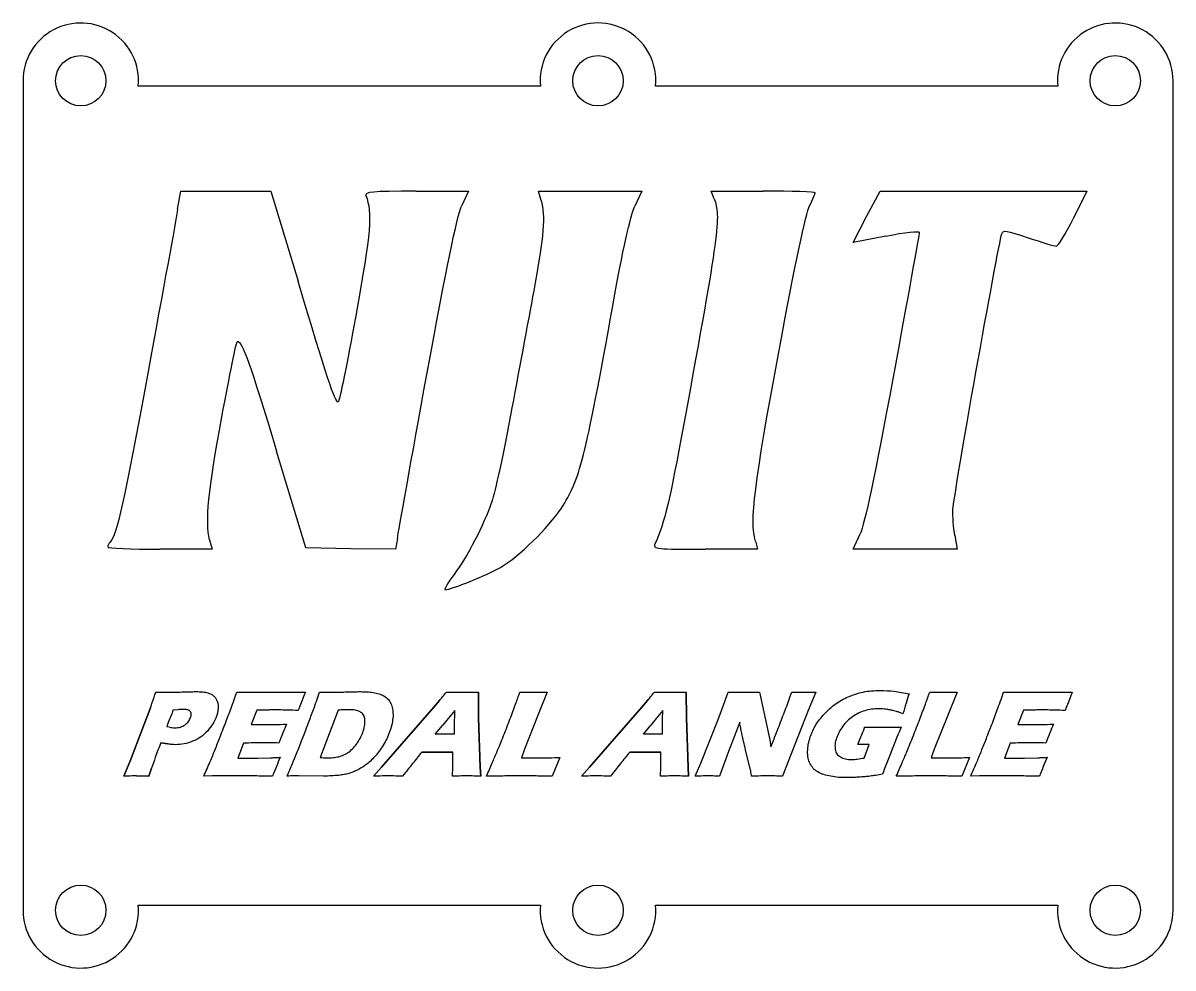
# Model space of a CAD drawing. Header units: millimetres. Extents: x 5 to 293, y 5 to 302.
# Drawn here: x 6 to 115.5, y 95.3 to 185.3 of the extents above; entities that cross this region are included whole.
import ezdxf

# ---------------------------------------------------------------- set-up
doc = ezdxf.new("R2010")
doc.units = ezdxf.units.MM
doc.layers.get('0').update_dxf_attribs({"linetype": 'CONTINUOUS'})

msp = doc.modelspace()

# ---------------------------------------------------------------- linework, layer by layer
for p, q in [((20.68, 167.61), (20.98, 169.32)), ((20.98, 169.32), (29.56, 169.32)), ((29.56, 169.32), (32.15, 160.74)), ((43.39, 169.32), (48.37, 169.32)), ((48.37, 169.32), (47.71, 167.89)), ((55.3, 168.44), (55.03, 169.32)), ((55.03, 169.32), (64.87, 169.32)), ((64.87, 169.32), (64.21, 167.89)), ((71.77, 168.6), (71.5, 169.32)), ((71.5, 169.32), (76.45, 169.32)), ((86.29, 166.9), (87.58, 169.32)), ((87.58, 169.32), (107.24, 169.32)), ((107.24, 169.32), (105.95, 166.7)), ((85, 164.45), (86.29, 166.9)), ((88.13, 165.05), (85, 164.45)), ((32.89, 135.36), (30.11, 144.57)), ((23.73, 136.13), (23.98, 135.22)), ((41.61, 136.24), (41.44, 135.22)), ((75.7, 135.99), (75.9, 135.22)), ((85, 135.22), (85.66, 136.68)), ((94.68, 136.54), (94.9, 135.22)), ((23.98, 135.22), (19, 135.22)), ((37.18, 135.27), (32.89, 135.36)), ((41.44, 135.22), (37.18, 135.27)), ((75.9, 135.22), (70.92, 135.22)), ((94.9, 135.22), (85, 135.22)), ((26.14, 121.11), (26.31, 121.62)), ((32.85, 121.62), (32.77, 121.43)), ((33.97, 120.94), (34.2, 121.62)), ((55.88, 121.62), (55.01, 119.5)), ((72.78, 120.71), (73.09, 121.62)), ((76.1, 121.62), (77.06, 117.07)), ((81.45, 121.62), (80.72, 119.87)), ((94.9, 121.62), (94.04, 119.5)), ((99.16, 121.11), (99.33, 121.62)), ((105.87, 121.62), (105.79, 121.43)), ((32.57, 120.92), (32.32, 120.28)), ((72.14, 119.02), (72.78, 120.71)), ((105.59, 120.92), (105.34, 120.28)), ((20.27, 119.92), (20.77, 119.96)), ((28.21, 119.89), (27.68, 118.54)), ((35.98, 119.9), (34.24, 115.39)), ((55.01, 119.5), (53.71, 116.18)), ((80.72, 119.87), (78.81, 115.02)), ((94.04, 119.5), (92.73, 116.18)), ((101.23, 119.89), (100.7, 118.54)), ((19.9, 118.27), (19.64, 118.32)), ((45.22, 117.6), (45.94, 118.47)), ((65.03, 117.6), (65.74, 118.47)), ((70.5, 114.85), (72.14, 119.02)), ((74.2, 118.74), (73.13, 115.96)), ((47.04, 117.6), (45.22, 117.6)), ((66.85, 117.6), (65.03, 117.6)), ((85.46, 116.63), (85.75, 117.35)), ((19.74, 116.68), (19.76, 116.68)), ((26.95, 116.75), (26.4, 115.32)), ((53.71, 116.18), (53.41, 115.37)), ((75.18, 114.45), (74.76, 116.12)), ((77.06, 117.07), (77.17, 116.4)), ((86.09, 116.63), (85.46, 116.63)), ((86.04, 115.34), (86.54, 116.62)), ((92.73, 116.18), (92.43, 115.37)), ((99.97, 116.75), (99.42, 115.32)), ((26.4, 115.32), (27.07, 115.32)), ((28.31, 115.34), (29.54, 115.37)), ((57.06, 115.39), (56.33, 113.62)), ((73.13, 115.96), (72.27, 113.62)), ((78.81, 115.02), (78.29, 113.62)), ((96.09, 115.39), (95.36, 113.62)), ((99.42, 115.32), (100.09, 115.32)), ((101.33, 115.34), (102.56, 115.37)), ((69.96, 113.62), (70.5, 114.85)), ((24.01, 113.63), (23.18, 113.62)), ((26.59, 113.63), (24.01, 113.63)), ((34.56, 113.62), (32.2, 113.64)), ((97.03, 113.63), (96.2, 113.62)), ((99.61, 113.63), (97.03, 113.63))]:
    msp.add_line(p, q)
msp.add_lwpolyline([(66.19, 101.34), (104.48, 101.34, 1.046586), (115.46, 100.84), (115.46, 179.84, 1.046586), (104.48, 179.34), (66.19, 179.34, 1.095445), (55.23, 179.34), (16.94, 179.34, 1.046586), (5.96, 179.84), (5.96, 100.84, 1.046586), (16.94, 101.34), (55.23, 101.34, 1.095445)], format="xyb", close=True)
for points in [[(49.32, 121.62), (49.34, 119.18), (49.49, 114.48), (49.54, 113.62), (49.49, 114.48), (49.34, 119.18)], [(69.12, 121.62), (69.15, 119.18), (69.29, 114.48), (69.34, 113.62), (69.29, 114.48), (69.15, 119.18)], [(39.33, 113.62), (40.11, 114.47), (45.08, 120.17), (45.62, 120.81), (45.08, 120.17), (40.11, 114.47)], [(59.14, 113.62), (59.91, 114.47), (64.88, 120.17), (65.42, 120.81), (64.88, 120.17), (59.91, 114.47)], [(15.55, 113.62), (16.18, 115.12), (17.32, 118.05), (18.09, 120.13), (17.32, 118.05), (16.18, 115.12)], [(19.74, 116.68), (19.07, 116.79)], [(46.88, 115.9), (43.93, 115.9)], [(66.69, 115.9), (63.74, 115.9)], [(18.2, 114.38), (17.94, 113.62), (16.77, 113.63), (17.94, 113.62)]]:
    msp.add_lwpolyline(points, close=True)
for centre in [(11.46, 179.84), (60.71, 179.84), (109.96, 179.84), (11.46, 100.84), (60.71, 100.84), (109.96, 100.84)]:
    msp.add_circle(centre, 2.4)
for points in [[(38.61, 168.9), (39.24, 167.23), (39.1, 165.55), (37.65, 157.46)], [(43.39, 169.32), (39.13, 169.32), (38.47, 169.26), (38.61, 168.9)], [(81.4, 169.18), (81.4, 169.26), (79.17, 169.32), (76.45, 169.32)], [(80.85, 167.94), (81.15, 168.55), (81.4, 169.1), (81.4, 169.18)], [(20.68, 167.61), (20.54, 166.65), (19.25, 159.69), (17.88, 152.16)], [(44.41, 151.85), (46.28, 162), (47.27, 166.87), (47.71, 167.89)], [(55.3, 168.44), (55.71, 166.92), (55.58, 165.22), (54.59, 159.83)], [(62.15, 158.59), (63.05, 163.65), (63.8, 166.95), (64.21, 167.89)], [(71.77, 168.6), (72.43, 166.9), (72.24, 165.47), (68.88, 147.18)], [(77.93, 154), (79.44, 162.25), (80.52, 167.28), (80.85, 167.94)], [(104.36, 164.09), (104.52, 164.09), (105.24, 165.27), (105.95, 166.7)], [(88.13, 165.05), (89.92, 165.41), (91.3, 165.55), (91.3, 165.41)], [(91.3, 165.41), (91.3, 165.25), (90.17, 159.06), (88.82, 151.61)], [(99.16, 165.25), (99.27, 165.66), (99.54, 165.6), (101.66, 164.89)], [(94.51, 139.07), (94.54, 140.14), (98.77, 164.01), (99.16, 165.25)], [(101.66, 164.89), (102.98, 164.45), (104.19, 164.09), (104.36, 164.09)], [(35.97, 149.24), (35.67, 149.24), (34.87, 151.63), (32.15, 160.74)], [(54.59, 159.83), (54.04, 156.94), (53.07, 151.63), (52.39, 148)], [(57.23, 139.15), (58.99, 141.84), (59.43, 143.55), (62.15, 158.59)], [(37.65, 157.46), (36.82, 152.95), (36.08, 149.24), (35.97, 149.24)], [(24.89, 147.84), (25.63, 151.8), (26.29, 155.02), (26.37, 155.02)], [(26.37, 155.02), (26.84, 155.02), (27.56, 153.01), (30.11, 144.57)], [(75.7, 135.99), (75.15, 137.91), (75.57, 141.32), (77.93, 154)], [(17.88, 152.16), (15.57, 139.56), (14.91, 136.65), (14.25, 135.91)], [(41.61, 136.24), (41.69, 136.81), (42.95, 143.85), (44.41, 151.85)], [(88.82, 151.61), (87.03, 142.04), (86.13, 137.69), (85.66, 136.68)], [(23.73, 136.13), (23.29, 137.86), (23.6, 140.74), (24.89, 147.84)], [(52.39, 148), (51.73, 144.37), (50.9, 140.66), (50.6, 139.76)], [(68.88, 147.18), (67.51, 139.73), (67.1, 137.94), (66.13, 135.71)], [(50.6, 139.76), (49.8, 137.47), (48.29, 134.53), (47, 132.83)], [(51.42, 133.49), (53.16, 134.5), (55.99, 137.25), (57.23, 139.15)], [(94.68, 136.54), (94.57, 137.25), (94.48, 138.38), (94.51, 139.07)], [(14.25, 135.91), (14.14, 135.77), (14.03, 135.55), (14.03, 135.44)], [(14.03, 135.44), (14.03, 135.33), (16.25, 135.22), (19, 135.22)], [(66.13, 135.71), (65.94, 135.25), (66.27, 135.22), (70.92, 135.22)], [(47, 132.83), (46.39, 132.03), (46.03, 131.37), (46.17, 131.37)], [(46.17, 131.37), (46.72, 131.37), (50.19, 132.77), (51.42, 133.49)]]:
    msp.add_open_spline(points, degree=3)
for points, knots in [([(18.32, 120.79), (18.36, 120.91), (18.45, 121.18), (18.55, 121.46), (18.6, 121.62)], [0, 0, 0, 0, 0.03508123, 0.08709311, 0.08709311, 0.08709311, 0.08709311]), ([(18.32, 120.79), (18.36, 120.91), (18.45, 121.18), (18.55, 121.46), (18.6, 121.62)], [0, 0, 0, 0, 0.03508123, 0.08709311, 0.08709311, 0.08709311, 0.08709311]), ([(18.6, 121.62), (18.83, 121.62), (19.24, 121.61), (19.66, 121.6), (19.84, 121.6)], [0, 0, 0, 0, 0.0693349, 0.123714, 0.123714, 0.123714, 0.123714]), ([(18.6, 121.62), (18.83, 121.62), (19.24, 121.61), (19.66, 121.6), (19.84, 121.6)], [0, 0, 0, 0, 0.0693349, 0.123714, 0.123714, 0.123714, 0.123714]), ([(19.84, 121.6), (20.02, 121.61), (20.43, 121.61), (20.85, 121.62), (21.08, 121.63)], [0, 0, 0, 0, 0.0537208, 0.1246241, 0.1246241, 0.1246241, 0.1246241]), ([(19.84, 121.6), (20.02, 121.61), (20.43, 121.61), (20.85, 121.62), (21.08, 121.63)], [0, 0, 0, 0, 0.0537208, 0.1246241, 0.1246241, 0.1246241, 0.1246241]), ([(21.08, 121.63), (21.33, 121.64), (21.77, 121.65), (22.22, 121.66), (22.42, 121.66)], [0, 0, 0, 0, 0.0732514, 0.1340184, 0.1340184, 0.1340184, 0.1340184]), ([(21.08, 121.63), (21.33, 121.64), (21.77, 121.65), (22.22, 121.66), (22.42, 121.66)], [0, 0, 0, 0, 0.0732514, 0.1340184, 0.1340184, 0.1340184, 0.1340184]), ([(22.42, 121.66), (22.65, 121.66), (23.03, 121.66), (23.4, 121.59), (23.55, 121.56)], [0, 0, 0, 0, 0.0675745, 0.1136459, 0.1136459, 0.1136459, 0.1136459]), ([(22.42, 121.66), (22.65, 121.66), (23.03, 121.66), (23.4, 121.59), (23.55, 121.56)], [0, 0, 0, 0, 0.0675745, 0.1136459, 0.1136459, 0.1136459, 0.1136459]), ([(23.55, 121.56), (23.66, 121.52), (23.87, 121.45), (24.04, 121.31), (24.13, 121.24)], [0, 0, 0, 0, 0.03412521, 0.06607269, 0.06607269, 0.06607269, 0.06607269]), ([(23.55, 121.56), (23.66, 121.52), (23.87, 121.45), (24.04, 121.31), (24.13, 121.24)], [0, 0, 0, 0, 0.03412521, 0.06607269, 0.06607269, 0.06607269, 0.06607269]), ([(26.31, 121.62), (26.82, 121.62), (27.93, 121.61), (29.05, 121.61), (29.65, 121.61)], [0, 0, 0, 0, 0.1524934, 0.334197, 0.334197, 0.334197, 0.334197]), ([(29.65, 121.61), (30.22, 121.61), (31.29, 121.61), (32.35, 121.62), (32.85, 121.62)], [0, 0, 0, 0, 0.1704765, 0.3197648, 0.3197648, 0.3197648, 0.3197648]), ([(34.2, 121.62), (34.41, 121.62), (34.8, 121.61), (35.2, 121.6), (35.38, 121.6)], [0, 0, 0, 0, 0.0634319, 0.1177719, 0.1177719, 0.1177719, 0.1177719]), ([(35.38, 121.6), (35.56, 121.61), (35.99, 121.61), (36.41, 121.62), (36.65, 121.63)], [0, 0, 0, 0, 0.0557457, 0.1268994, 0.1268994, 0.1268994, 0.1268994]), ([(36.65, 121.63), (36.9, 121.64), (37.39, 121.65), (37.88, 121.66), (38.12, 121.66)], [0, 0, 0, 0, 0.0762779, 0.1474005, 0.1474005, 0.1474005, 0.1474005]), ([(38.12, 121.66), (38.36, 121.65), (38.81, 121.65), (39.26, 121.59), (39.46, 121.56)], [0, 0, 0, 0, 0.0729168, 0.1349387, 0.1349387, 0.1349387, 0.1349387]), ([(39.46, 121.56), (39.64, 121.52), (39.99, 121.45), (40.29, 121.27), (40.44, 121.18)], [0, 0, 0, 0, 0.0542558, 0.1053882, 0.1053882, 0.1053882, 0.1053882]), ([(45.62, 120.81), (45.71, 120.93), (45.94, 121.2), (46.16, 121.47), (46.28, 121.62)], [0, 0, 0, 0, 0.0445916, 0.104884, 0.104884, 0.104884, 0.104884]), ([(45.62, 120.81), (45.71, 120.93), (45.94, 121.2), (46.16, 121.47), (46.28, 121.62)], [0, 0, 0, 0, 0.0445916, 0.104884, 0.104884, 0.104884, 0.104884]), ([(46.28, 121.62), (46.58, 121.62), (47.08, 121.61), (47.58, 121.61), (47.79, 121.61)], [0, 0, 0, 0, 0.0889235, 0.1502064, 0.1502064, 0.1502064, 0.1502064]), ([(46.28, 121.62), (46.58, 121.62), (47.08, 121.61), (47.58, 121.61), (47.79, 121.61)], [0, 0, 0, 0, 0.0889235, 0.1502064, 0.1502064, 0.1502064, 0.1502064]), ([(47.79, 121.61), (48.05, 121.61), (48.56, 121.61), (49.07, 121.62), (49.32, 121.62)], [0, 0, 0, 0, 0.0796528, 0.1533576, 0.1533576, 0.1533576, 0.1533576]), ([(47.79, 121.61), (48.05, 121.61), (48.56, 121.61), (49.07, 121.62), (49.32, 121.62)], [0, 0, 0, 0, 0.0796528, 0.1533576, 0.1533576, 0.1533576, 0.1533576]), ([(52.33, 119.05), (52.51, 119.52), (52.84, 120.38), (53.14, 121.24), (53.27, 121.62)], [0, 0, 0, 0, 0.1526684, 0.2741113, 0.2741113, 0.2741113, 0.2741113]), ([(53.27, 121.62), (53.52, 121.62), (53.99, 121.61), (54.46, 121.61), (54.68, 121.61)], [0, 0, 0, 0, 0.074808, 0.1407381, 0.1407381, 0.1407381, 0.1407381]), ([(54.68, 121.61), (54.85, 121.61), (55.25, 121.61), (55.65, 121.62), (55.88, 121.62)], [0, 0, 0, 0, 0.0507611, 0.1198785, 0.1198785, 0.1198785, 0.1198785]), ([(65.42, 120.81), (65.52, 120.93), (65.74, 121.2), (65.96, 121.47), (66.09, 121.62)], [0, 0, 0, 0, 0.0445919, 0.1048837, 0.1048837, 0.1048837, 0.1048837]), ([(65.42, 120.81), (65.52, 120.93), (65.74, 121.2), (65.96, 121.47), (66.09, 121.62)], [0, 0, 0, 0, 0.0445919, 0.1048837, 0.1048837, 0.1048837, 0.1048837]), ([(66.09, 121.62), (66.38, 121.62), (66.89, 121.61), (67.39, 121.61), (67.59, 121.61)], [0, 0, 0, 0, 0.0889235, 0.1502064, 0.1502064, 0.1502064, 0.1502064]), ([(66.09, 121.62), (66.38, 121.62), (66.89, 121.61), (67.39, 121.61), (67.59, 121.61)], [0, 0, 0, 0, 0.0889235, 0.1502064, 0.1502064, 0.1502064, 0.1502064]), ([(67.59, 121.61), (67.86, 121.61), (68.37, 121.61), (68.88, 121.62), (69.12, 121.62)], [0, 0, 0, 0, 0.0796528, 0.1533576, 0.1533576, 0.1533576, 0.1533576]), ([(67.59, 121.61), (67.86, 121.61), (68.37, 121.61), (68.88, 121.62), (69.12, 121.62)], [0, 0, 0, 0, 0.0796528, 0.1533576, 0.1533576, 0.1533576, 0.1533576]), ([(73.09, 121.62), (73.37, 121.62), (73.91, 121.61), (74.44, 121.61), (74.69, 121.61)], [0, 0, 0, 0, 0.0854075, 0.1604446, 0.1604446, 0.1604446, 0.1604446]), ([(74.69, 121.61), (74.89, 121.61), (75.36, 121.61), (75.83, 121.62), (76.1, 121.62)], [0, 0, 0, 0, 0.0601199, 0.1407016, 0.1407016, 0.1407016, 0.1407016]), ([(78.25, 119.16), (78.44, 119.66), (78.75, 120.48), (79.04, 121.3), (79.15, 121.62)], [0, 0, 0, 0, 0.1604247, 0.2617764, 0.2617764, 0.2617764, 0.2617764]), ([(79.15, 121.62), (79.37, 121.62), (79.75, 121.61), (80.13, 121.61), (80.3, 121.61)], [0, 0, 0, 0, 0.0645454, 0.1149427, 0.1149427, 0.1149427, 0.1149427]), ([(80.3, 121.61), (80.43, 121.61), (80.81, 121.61), (81.2, 121.62), (81.45, 121.62)], [0, 0, 0, 0, 0.0387441, 0.1151619, 0.1151619, 0.1151619, 0.1151619]), ([(84.52, 121.18), (84.99, 121.35), (85.98, 121.72), (87.03, 121.75), (87.59, 121.77)], [0, 0, 0, 0, 0.1492386, 0.3145969, 0.3145969, 0.3145969, 0.3145969]), ([(87.59, 121.77), (88.03, 121.76), (88.95, 121.73), (89.86, 121.55), (90.33, 121.46)], [0, 0, 0, 0, 0.132828, 0.2758363, 0.2758363, 0.2758363, 0.2758363]), ([(91.35, 119.05), (91.53, 119.52), (91.86, 120.38), (92.16, 121.24), (92.29, 121.62)], [0, 0, 0, 0, 0.1526681, 0.2741111, 0.2741111, 0.2741111, 0.2741111]), ([(92.29, 121.62), (92.54, 121.62), (93.01, 121.61), (93.48, 121.61), (93.7, 121.61)], [0, 0, 0, 0, 0.0748076, 0.1407376, 0.1407376, 0.1407376, 0.1407376]), ([(93.7, 121.61), (93.87, 121.61), (94.27, 121.61), (94.67, 121.62), (94.9, 121.62)], [0, 0, 0, 0, 0.0507611, 0.1198785, 0.1198785, 0.1198785, 0.1198785]), ([(99.33, 121.62), (99.84, 121.62), (100.95, 121.61), (102.07, 121.61), (102.67, 121.61)], [0, 0, 0, 0, 0.1524931, 0.334197, 0.334197, 0.334197, 0.334197]), ([(102.67, 121.61), (103.24, 121.61), (104.31, 121.61), (105.37, 121.62), (105.87, 121.62)], [0, 0, 0, 0, 0.1704762, 0.3197641, 0.3197641, 0.3197641, 0.3197641]), ([(18.09, 120.13), (18.13, 120.24), (18.21, 120.46), (18.29, 120.68), (18.32, 120.79)], [0, 0, 0, 0, 0.03542551, 0.0707559, 0.0707559, 0.0707559, 0.0707559]), ([(18.09, 120.13), (18.13, 120.24), (18.21, 120.46), (18.29, 120.68), (18.32, 120.79)], [0, 0, 0, 0, 0.03542551, 0.0707559, 0.0707559, 0.0707559, 0.0707559]), ([(24.13, 121.24), (24.2, 121.17), (24.34, 121.02), (24.42, 120.84), (24.46, 120.74)], [0, 0, 0, 0, 0.03062082, 0.06067723, 0.06067723, 0.06067723, 0.06067723]), ([(24.13, 121.24), (24.2, 121.17), (24.34, 121.02), (24.42, 120.84), (24.46, 120.74)], [0, 0, 0, 0, 0.03062082, 0.06067723, 0.06067723, 0.06067723, 0.06067723]), ([(24.46, 120.74), (24.49, 120.64), (24.55, 120.43), (24.54, 120.2), (24.54, 120.09)], [0, 0, 0, 0, 0.03148617, 0.06614488, 0.06614488, 0.06614488, 0.06614488]), ([(24.46, 120.74), (24.49, 120.64), (24.55, 120.43), (24.54, 120.2), (24.54, 120.09)], [0, 0, 0, 0, 0.03148617, 0.06614488, 0.06614488, 0.06614488, 0.06614488]), ([(25.31, 118.86), (25.49, 119.33), (25.77, 120.08), (26.04, 120.83), (26.14, 121.11)], [0, 0, 0, 0, 0.1501899, 0.2390338, 0.2390338, 0.2390338, 0.2390338]), ([(32.77, 121.43), (32.75, 121.37), (32.68, 121.21), (32.62, 121.04), (32.57, 120.92)], [0, 0, 0, 0, 0.01747324, 0.05468024, 0.05468024, 0.05468024, 0.05468024]), ([(33.21, 118.86), (33.36, 119.27), (33.62, 119.96), (33.87, 120.66), (33.97, 120.94)], [0, 0, 0, 0, 0.1330275, 0.2215159, 0.2215159, 0.2215159, 0.2215159]), ([(40.44, 121.18), (40.57, 121.07), (40.82, 120.86), (40.96, 120.56), (41.04, 120.41)], [0, 0, 0, 0, 0.04911316, 0.09837255, 0.09837255, 0.09837255, 0.09837255]), ([(82.27, 119.56), (82.6, 119.89), (83.26, 120.54), (84.1, 120.96), (84.52, 121.18)], [0, 0, 0, 0, 0.1378314, 0.2784733, 0.2784733, 0.2784733, 0.2784733]), ([(90.33, 121.46), (90.23, 121.16), (90.02, 120.53), (89.85, 119.89), (89.75, 119.56)], [0, 0, 0, 0, 0.0948857, 0.198882, 0.198882, 0.198882, 0.198882]), ([(98.33, 118.86), (98.51, 119.33), (98.79, 120.08), (99.06, 120.83), (99.16, 121.11)], [0, 0, 0, 0, 0.1501901, 0.2390337, 0.2390337, 0.2390337, 0.2390337]), ([(105.79, 121.43), (105.77, 121.37), (105.7, 121.21), (105.64, 121.04), (105.59, 120.92)], [0, 0, 0, 0, 0.01747324, 0.05468015, 0.05468015, 0.05468015, 0.05468015]), ([(20.27, 119.92), (20.11, 119.52), (19.9, 118.99), (19.69, 118.46), (19.64, 118.32)], [0, 0, 0, 0, 0.1284206, 0.171841, 0.171841, 0.171841, 0.171841]), ([(21.22, 119.97), (21.14, 119.97), (21, 119.97), (20.85, 119.96), (20.77, 119.96)], [0, 0, 0, 0, 0.02163883, 0.04436878, 0.04436878, 0.04436878, 0.04436878]), ([(21.59, 119.94), (21.54, 119.95), (21.41, 119.97), (21.28, 119.97), (21.22, 119.97)], [0, 0, 0, 0, 0.01756122, 0.03783896, 0.03783896, 0.03783896, 0.03783896]), ([(21.86, 119.81), (21.82, 119.84), (21.74, 119.9), (21.64, 119.93), (21.59, 119.94)], [0, 0, 0, 0, 0.01454437, 0.0299469, 0.0299469, 0.0299469, 0.0299469]), ([(21.98, 119.56), (21.97, 119.6), (21.96, 119.7), (21.89, 119.77), (21.86, 119.81)], [0, 0, 0, 0, 0.01457769, 0.02864372, 0.02864372, 0.02864372, 0.02864372]), ([(21.92, 119.2), (21.94, 119.26), (21.98, 119.38), (21.98, 119.5), (21.98, 119.56)], [0, 0, 0, 0, 0.01942751, 0.03607753, 0.03607753, 0.03607753, 0.03607753]), ([(24.54, 120.09), (24.53, 119.96), (24.5, 119.71), (24.42, 119.47), (24.39, 119.34)], [0, 0, 0, 0, 0.03734602, 0.07646402, 0.07646402, 0.07646402, 0.07646402]), ([(24.54, 120.09), (24.53, 119.96), (24.5, 119.71), (24.42, 119.47), (24.39, 119.34)], [0, 0, 0, 0, 0.03734602, 0.07646402, 0.07646402, 0.07646402, 0.07646402]), ([(29.14, 119.91), (29.02, 119.91), (28.7, 119.9), (28.39, 119.89), (28.21, 119.89)], [0, 0, 0, 0, 0.03815882, 0.09324418, 0.09324418, 0.09324418, 0.09324418]), ([(30.28, 119.92), (30.05, 119.92), (29.67, 119.92), (29.29, 119.91), (29.14, 119.91)], [0, 0, 0, 0, 0.0707212, 0.1140939, 0.1140939, 0.1140939, 0.1140939]), ([(32.17, 119.87), (31.82, 119.88), (31.2, 119.91), (30.57, 119.91), (30.28, 119.92)], [0, 0, 0, 0, 0.1028943, 0.1883649, 0.1883649, 0.1883649, 0.1883649]), ([(32.32, 120.28), (32.29, 120.22), (32.24, 120.08), (32.19, 119.94), (32.17, 119.87)], [0, 0, 0, 0, 0.02204833, 0.04419806, 0.04419806, 0.04419806, 0.04419806]), ([(36.98, 119.94), (36.83, 119.94), (36.49, 119.93), (36.16, 119.91), (35.98, 119.9)], [0, 0, 0, 0, 0.0463154, 0.1009053, 0.1009053, 0.1009053, 0.1009053]), ([(38.06, 119.75), (37.91, 119.81), (37.57, 119.93), (37.2, 119.94), (36.98, 119.94)], [0, 0, 0, 0, 0.0468328, 0.1099559, 0.1099559, 0.1099559, 0.1099559]), ([(38.51, 119.09), (38.47, 119.23), (38.4, 119.51), (38.17, 119.67), (38.06, 119.75)], [0, 0, 0, 0, 0.04341491, 0.08228638, 0.08228638, 0.08228638, 0.08228638]), ([(41.04, 120.41), (41.09, 120.24), (41.2, 119.88), (41.19, 119.5), (41.19, 119.3)], [0, 0, 0, 0, 0.0531092, 0.112704, 0.112704, 0.112704, 0.112704]), ([(47.07, 119.88), (46.87, 119.62), (46.49, 119.14), (46.11, 118.68), (45.94, 118.47)], [0, 0, 0, 0, 0.1000277, 0.1810011, 0.1810011, 0.1810011, 0.1810011]), ([(47.04, 117.6), (47.05, 118.13), (47.06, 118.89), (47.07, 119.65), (47.07, 119.88)], [0, 0, 0, 0, 0.1601741, 0.2276123, 0.2276123, 0.2276123, 0.2276123]), ([(66.88, 119.88), (66.67, 119.62), (66.3, 119.14), (65.91, 118.68), (65.74, 118.47)], [0, 0, 0, 0, 0.1000277, 0.1810008, 0.1810008, 0.1810008, 0.1810008]), ([(66.85, 117.6), (66.85, 118.13), (66.86, 118.89), (66.87, 119.65), (66.88, 119.88)], [0, 0, 0, 0, 0.1601741, 0.2276123, 0.2276123, 0.2276123, 0.2276123]), ([(80.92, 117.35), (81.08, 117.75), (81.41, 118.56), (81.98, 119.22), (82.27, 119.56)], [0, 0, 0, 0, 0.1267073, 0.2599882, 0.2599882, 0.2599882, 0.2599882]), ([(86.12, 119.84), (85.91, 119.77), (85.49, 119.63), (85.12, 119.39), (84.94, 119.27)], [0, 0, 0, 0, 0.0656978, 0.1315108, 0.1315108, 0.1315108, 0.1315108]), ([(87.4, 120.03), (87.18, 120.02), (86.75, 120), (86.33, 119.9), (86.12, 119.84)], [0, 0, 0, 0, 0.0644441, 0.1298261, 0.1298261, 0.1298261, 0.1298261]), ([(87.95, 120), (87.85, 120.01), (87.67, 120.02), (87.49, 120.03), (87.4, 120.03)], [0, 0, 0, 0, 0.02900546, 0.05506633, 0.05506633, 0.05506633, 0.05506633]), ([(88.58, 119.91), (88.47, 119.93), (88.26, 119.96), (88.05, 119.99), (87.95, 120)], [0, 0, 0, 0, 0.03261837, 0.06380687, 0.06380687, 0.06380687, 0.06380687]), ([(89.14, 119.77), (89.06, 119.8), (88.87, 119.85), (88.68, 119.89), (88.58, 119.91)], [0, 0, 0, 0, 0.02682675, 0.05798614, 0.05798614, 0.05798614, 0.05798614]), ([(89.75, 119.56), (89.64, 119.6), (89.44, 119.68), (89.23, 119.74), (89.14, 119.77)], [0, 0, 0, 0, 0.03614768, 0.0646555, 0.0646555, 0.0646555, 0.0646555]), ([(102.16, 119.91), (102.03, 119.91), (101.72, 119.9), (101.41, 119.89), (101.23, 119.89)], [0, 0, 0, 0, 0.03815834, 0.09324442, 0.09324442, 0.09324442, 0.09324442]), ([(103.3, 119.92), (103.07, 119.92), (102.69, 119.92), (102.31, 119.91), (102.16, 119.91)], [0, 0, 0, 0, 0.0707217, 0.1140944, 0.1140944, 0.1140944, 0.1140944]), ([(105.19, 119.87), (104.84, 119.88), (104.22, 119.91), (103.59, 119.91), (103.3, 119.92)], [0, 0, 0, 0, 0.1028939, 0.1883645, 0.1883645, 0.1883645, 0.1883645]), ([(105.34, 120.28), (105.31, 120.22), (105.26, 120.08), (105.21, 119.94), (105.19, 119.87)], [0, 0, 0, 0, 0.02204816, 0.04419805, 0.04419805, 0.04419805, 0.04419805]), ([(19.9, 118.27), (19.98, 118.26), (20.15, 118.23), (20.33, 118.22), (20.42, 118.22)], [0, 0, 0, 0, 0.02533825, 0.05246743, 0.05246743, 0.05246743, 0.05246743]), ([(20.42, 118.22), (20.6, 118.23), (20.95, 118.25), (21.25, 118.42), (21.4, 118.51)], [0, 0, 0, 0, 0.0545286, 0.1032437, 0.1032437, 0.1032437, 0.1032437]), ([(21.4, 118.51), (21.51, 118.6), (21.74, 118.8), (21.86, 119.07), (21.92, 119.2)], [0, 0, 0, 0, 0.04530437, 0.08819278, 0.08819278, 0.08819278, 0.08819278]), ([(24.39, 119.34), (24.28, 119.08), (24.07, 118.56), (23.7, 118.13), (23.52, 117.91)], [0, 0, 0, 0, 0.0829418, 0.1687781, 0.1687781, 0.1687781, 0.1687781]), ([(24.39, 119.34), (24.28, 119.08), (24.07, 118.56), (23.7, 118.13), (23.52, 117.91)], [0, 0, 0, 0, 0.0829418, 0.1687781, 0.1687781, 0.1687781, 0.1687781]), ([(24.25, 116.15), (24.41, 116.55), (24.77, 117.45), (25.12, 118.36), (25.31, 118.86)], [0, 0, 0, 0, 0.1277596, 0.2909215, 0.2909215, 0.2909215, 0.2909215]), ([(27.68, 118.54), (27.93, 118.53), (28.46, 118.52), (29, 118.52), (29.29, 118.52)], [0, 0, 0, 0, 0.0744555, 0.1606263, 0.1606263, 0.1606263, 0.1606263]), ([(29.29, 118.52), (29.49, 118.52), (30.08, 118.53), (30.66, 118.55), (31.05, 118.56)], [0, 0, 0, 0, 0.0604459, 0.1761394, 0.1761394, 0.1761394, 0.1761394]), ([(31.05, 118.56), (30.93, 118.29), (30.69, 117.69), (30.46, 117.1), (30.33, 116.77)], [0, 0, 0, 0, 0.088817, 0.1926641, 0.1926641, 0.1926641, 0.1926641]), ([(32.01, 115.76), (32.19, 116.22), (32.6, 117.25), (32.99, 118.28), (33.21, 118.86)], [0, 0, 0, 0, 0.1472756, 0.3316588, 0.3316588, 0.3316588, 0.3316588]), ([(38.36, 117.91), (38.42, 118.12), (38.55, 118.51), (38.52, 118.91), (38.51, 119.09)], [0, 0, 0, 0, 0.0661002, 0.1193663, 0.1193663, 0.1193663, 0.1193663]), ([(41.19, 119.3), (41.16, 119.08), (41.12, 118.64), (40.99, 118.21), (40.92, 117.99)], [0, 0, 0, 0, 0.0650752, 0.1339272, 0.1339272, 0.1339272, 0.1339272]), ([(51.07, 115.88), (51.29, 116.41), (51.72, 117.46), (52.13, 118.52), (52.33, 119.05)], [0, 0, 0, 0, 0.1716132, 0.341001, 0.341001, 0.341001, 0.341001]), ([(74.4, 117.7), (74.36, 117.86), (74.29, 118.21), (74.23, 118.56), (74.2, 118.74)], [0, 0, 0, 0, 0.0509137, 0.106296, 0.106296, 0.106296, 0.106296]), ([(77.17, 116.4), (77.33, 116.8), (77.7, 117.71), (78.05, 118.64), (78.25, 119.16)], [0, 0, 0, 0, 0.1272392, 0.2962937, 0.2962937, 0.2962937, 0.2962937]), ([(84.01, 118.36), (83.89, 118.18), (83.65, 117.82), (83.49, 117.43), (83.42, 117.23)], [0, 0, 0, 0, 0.0644929, 0.1273029, 0.1273029, 0.1273029, 0.1273029]), ([(84.94, 119.27), (84.76, 119.14), (84.41, 118.87), (84.14, 118.53), (84.01, 118.36)], [0, 0, 0, 0, 0.0657132, 0.1310731, 0.1310731, 0.1310731, 0.1310731]), ([(85.88, 117.69), (85.92, 117.77), (85.99, 117.97), (86.06, 118.17), (86.1, 118.29)], [0, 0, 0, 0, 0.02776316, 0.06383834, 0.06383834, 0.06383834, 0.06383834]), ([(86.1, 118.29), (86.36, 118.28), (86.87, 118.28), (87.38, 118.28), (87.62, 118.27)], [0, 0, 0, 0, 0.0780985, 0.1525791, 0.1525791, 0.1525791, 0.1525791]), ([(87.62, 118.27), (87.99, 118.27), (88.64, 118.28), (89.29, 118.28), (89.57, 118.29)], [0, 0, 0, 0, 0.1108679, 0.194978, 0.194978, 0.194978, 0.194978]), ([(89.57, 118.29), (89.44, 117.96), (89.12, 117.21), (88.82, 116.45), (88.65, 116.01)], [0, 0, 0, 0, 0.1051659, 0.2456047, 0.2456047, 0.2456047, 0.2456047]), ([(90.09, 115.88), (90.31, 116.41), (90.74, 117.46), (91.15, 118.52), (91.35, 119.05)], [0, 0, 0, 0, 0.1716132, 0.341001, 0.341001, 0.341001, 0.341001]), ([(97.27, 116.15), (97.43, 116.55), (97.79, 117.45), (98.14, 118.36), (98.33, 118.86)], [0, 0, 0, 0, 0.12776, 0.2909215, 0.2909215, 0.2909215, 0.2909215]), ([(100.7, 118.54), (100.95, 118.53), (101.48, 118.52), (102.02, 118.52), (102.31, 118.52)], [0, 0, 0, 0, 0.0744545, 0.1606259, 0.1606259, 0.1606259, 0.1606259]), ([(102.31, 118.52), (102.51, 118.52), (103.1, 118.53), (103.68, 118.55), (104.07, 118.56)], [0, 0, 0, 0, 0.0604469, 0.1761399, 0.1761399, 0.1761399, 0.1761399]), ([(104.07, 118.56), (103.95, 118.29), (103.71, 117.69), (103.48, 117.1), (103.35, 116.77)], [0, 0, 0, 0, 0.088817, 0.192664, 0.192664, 0.192664, 0.192664]), ([(23.52, 117.91), (23.31, 117.7), (22.9, 117.3), (22.37, 117.05), (22.11, 116.93)], [0, 0, 0, 0, 0.0864904, 0.1718161, 0.1718161, 0.1718161, 0.1718161]), ([(23.52, 117.91), (23.31, 117.7), (22.9, 117.3), (22.37, 117.05), (22.11, 116.93)], [0, 0, 0, 0, 0.0864904, 0.1718161, 0.1718161, 0.1718161, 0.1718161]), ([(37.81, 116.8), (37.92, 116.98), (38.14, 117.33), (38.29, 117.72), (38.36, 117.91)], [0, 0, 0, 0, 0.0632141, 0.1240605, 0.1240605, 0.1240605, 0.1240605]), ([(40.92, 117.99), (40.84, 117.77), (40.68, 117.33), (40.46, 116.92), (40.35, 116.71)], [0, 0, 0, 0, 0.0698432, 0.1399545, 0.1399545, 0.1399545, 0.1399545]), ([(74.76, 116.12), (74.7, 116.39), (74.57, 116.91), (74.45, 117.44), (74.4, 117.7)], [0, 0, 0, 0, 0.082628, 0.1612488, 0.1612488, 0.1612488, 0.1612488]), ([(80.67, 115.96), (80.68, 116.19), (80.71, 116.66), (80.85, 117.12), (80.92, 117.35)], [0, 0, 0, 0, 0.0689099, 0.1422255, 0.1422255, 0.1422255, 0.1422255]), ([(83.42, 117.23), (83.36, 117.04), (83.25, 116.69), (83.28, 116.33), (83.29, 116.16)], [0, 0, 0, 0, 0.0586521, 0.1091301, 0.1091301, 0.1091301, 0.1091301]), ([(85.75, 117.35), (85.77, 117.4), (85.81, 117.51), (85.86, 117.62), (85.88, 117.69)], [0, 0, 0, 0, 0.01533955, 0.03619649, 0.03619649, 0.03619649, 0.03619649]), ([(19.07, 116.79), (18.9, 116.33), (18.6, 115.52), (18.32, 114.72), (18.2, 114.38)], [0.0656814, 0.0656814, 0.0656814, 0.0656814, 0.2148224, 0.3219109, 0.3219109, 0.3219109, 0.3219109]), ([(19.07, 116.79), (18.9, 116.33), (18.6, 115.52), (18.32, 114.72), (18.2, 114.38)], [0.0656814, 0.0656814, 0.0656814, 0.0656814, 0.2148224, 0.3219109, 0.3219109, 0.3219109, 0.3219109]), ([(20.45, 116.61), (20.34, 116.61), (20.1, 116.62), (19.87, 116.66), (19.74, 116.68)], [0, 0, 0, 0, 0.03358773, 0.07128693, 0.07128693, 0.07128693, 0.07128693]), ([(20.45, 116.61), (20.34, 116.61), (20.11, 116.62), (19.88, 116.66), (19.76, 116.68)], [0, 0, 0, 0, 0.03358773, 0.06943858, 0.06943858, 0.06943858, 0.06943858]), ([(22.11, 116.93), (21.84, 116.84), (21.31, 116.65), (20.74, 116.62), (20.45, 116.61)], [0, 0, 0, 0, 0.0851259, 0.1701516, 0.1701516, 0.1701516, 0.1701516]), ([(22.11, 116.93), (21.84, 116.84), (21.31, 116.65), (20.74, 116.62), (20.45, 116.61)], [0, 0, 0, 0, 0.0851259, 0.1701516, 0.1701516, 0.1701516, 0.1701516]), ([(23.18, 113.62), (23.38, 114.08), (23.75, 114.92), (24.1, 115.77), (24.25, 116.15)], [0, 0, 0, 0, 0.151272, 0.275067, 0.275067, 0.275067, 0.275067]), ([(28.78, 116.79), (28.49, 116.78), (27.88, 116.78), (27.27, 116.76), (26.95, 116.75)], [0, 0, 0, 0, 0.0860201, 0.1824452, 0.1824452, 0.1824452, 0.1824452]), ([(30.33, 116.77), (30.03, 116.78), (29.51, 116.78), (29, 116.79), (28.78, 116.79)], [0, 0, 0, 0, 0.0893288, 0.1554172, 0.1554172, 0.1554172, 0.1554172]), ([(36.98, 115.91), (37.14, 116.04), (37.45, 116.3), (37.69, 116.63), (37.81, 116.8)], [0, 0, 0, 0, 0.0593017, 0.1217664, 0.1217664, 0.1217664, 0.1217664]), ([(40.35, 116.71), (40.23, 116.52), (40, 116.13), (39.72, 115.78), (39.58, 115.61)], [0, 0, 0, 0, 0.0688103, 0.1347043, 0.1347043, 0.1347043, 0.1347043]), ([(83.29, 116.16), (83.33, 116.01), (83.41, 115.71), (83.66, 115.53), (83.79, 115.44)], [0, 0, 0, 0, 0.04459006, 0.08996869, 0.08996869, 0.08996869, 0.08996869]), ([(86.54, 116.62), (86.44, 116.62), (86.29, 116.63), (86.14, 116.63), (86.09, 116.63)], [0, 0, 0, 0, 0.02997154, 0.04465993, 0.04465993, 0.04465993, 0.04465993]), ([(96.2, 113.62), (96.4, 114.08), (96.77, 114.92), (97.12, 115.77), (97.27, 116.15)], [0, 0, 0, 0, 0.1512722, 0.275067, 0.275067, 0.275067, 0.275067]), ([(101.79, 116.79), (101.51, 116.78), (100.9, 116.78), (100.29, 116.76), (99.97, 116.75)], [0, 0, 0, 0, 0.0860199, 0.1824454, 0.1824454, 0.1824454, 0.1824454]), ([(103.35, 116.77), (103.05, 116.78), (102.53, 116.78), (102.02, 116.79), (101.79, 116.79)], [0, 0, 0, 0, 0.0893293, 0.1554176, 0.1554176, 0.1554176, 0.1554176]), ([(27.07, 115.32), (27.22, 115.32), (27.64, 115.33), (28.05, 115.33), (28.31, 115.34)], [0, 0, 0, 0, 0.0459818, 0.124189, 0.124189, 0.124189, 0.124189]), ([(29.54, 115.37), (29.66, 115.37), (29.96, 115.38), (30.27, 115.4), (30.45, 115.41)], [0, 0, 0, 0, 0.03654271, 0.09190897, 0.09190897, 0.09190897, 0.09190897]), ([(30.45, 115.41), (30.33, 115.12), (30.08, 114.53), (29.85, 113.93), (29.73, 113.62)], [0, 0, 0, 0, 0.0954298, 0.1935101, 0.1935101, 0.1935101, 0.1935101]), ([(31.11, 113.62), (31.28, 114.02), (31.59, 114.73), (31.89, 115.45), (32.01, 115.76)], [0, 0, 0, 0, 0.1309691, 0.2322408, 0.2322408, 0.2322408, 0.2322408]), ([(34.24, 115.39), (34.35, 115.38), (34.57, 115.36), (34.79, 115.36), (34.91, 115.36)], [0, 0, 0, 0, 0.03227525, 0.06644706, 0.06644706, 0.06644706, 0.06644706]), ([(34.91, 115.36), (35.1, 115.36), (35.47, 115.37), (35.83, 115.43), (36.01, 115.46)], [0, 0, 0, 0, 0.0574794, 0.1108382, 0.1108382, 0.1108382, 0.1108382]), ([(36.01, 115.46), (36.18, 115.51), (36.53, 115.61), (36.83, 115.81), (36.98, 115.91)], [0, 0, 0, 0, 0.0523192, 0.1081812, 0.1081812, 0.1081812, 0.1081812]), ([(39.58, 115.61), (39.44, 115.45), (39.17, 115.15), (38.86, 114.89), (38.7, 114.76)], [0, 0, 0, 0, 0.0627353, 0.1220621, 0.1220621, 0.1220621, 0.1220621]), ([(43.93, 115.9), (43.64, 115.54), (43.02, 114.78), (42.42, 114.02), (42.11, 113.62)], [0, 0, 0, 0, 0.1400655, 0.2917011, 0.2917011, 0.2917011, 0.2917011]), ([(43.93, 115.9), (43.64, 115.54), (43.02, 114.78), (42.42, 114.02), (42.11, 113.62)], [0, 0, 0, 0, 0.1400655, 0.2917011, 0.2917011, 0.2917011, 0.2917011]), ([(46.85, 113.62), (46.87, 113.97), (46.91, 114.73), (46.89, 115.49), (46.88, 115.9)], [0, 0, 0, 0, 0.1052896, 0.2274946, 0.2274946, 0.2274946, 0.2274946]), ([(46.85, 113.62), (46.87, 113.97), (46.91, 114.73), (46.89, 115.49), (46.88, 115.9)], [0, 0, 0, 0, 0.1052896, 0.2274946, 0.2274946, 0.2274946, 0.2274946]), ([(50.09, 113.62), (50.28, 114.04), (50.61, 114.79), (50.93, 115.54), (51.07, 115.88)], [0, 0, 0, 0, 0.1372174, 0.2459594, 0.2459594, 0.2459594, 0.2459594]), ([(53.41, 115.37), (53.69, 115.36), (54.12, 115.35), (54.56, 115.35), (54.72, 115.35)], [0, 0, 0, 0, 0.0828109, 0.130736, 0.130736, 0.130736, 0.130736]), ([(54.72, 115.35), (55.17, 115.35), (55.95, 115.35), (56.74, 115.38), (57.06, 115.39)], [0, 0, 0, 0, 0.1357937, 0.2348044, 0.2348044, 0.2348044, 0.2348044]), ([(63.74, 115.9), (63.44, 115.54), (62.82, 114.78), (62.22, 114.02), (61.91, 113.62)], [0, 0, 0, 0, 0.1400653, 0.291701, 0.291701, 0.291701, 0.291701]), ([(63.74, 115.9), (63.44, 115.54), (62.82, 114.78), (62.22, 114.02), (61.91, 113.62)], [0, 0, 0, 0, 0.1400653, 0.291701, 0.291701, 0.291701, 0.291701]), ([(66.66, 113.62), (66.68, 113.97), (66.72, 114.73), (66.7, 115.49), (66.69, 115.9)], [0, 0, 0, 0, 0.1052896, 0.2274946, 0.2274946, 0.2274946, 0.2274946]), ([(66.66, 113.62), (66.68, 113.97), (66.72, 114.73), (66.7, 115.49), (66.69, 115.9)], [0, 0, 0, 0, 0.1052896, 0.2274946, 0.2274946, 0.2274946, 0.2274946]), ([(80.9, 114.79), (80.83, 114.97), (80.68, 115.35), (80.67, 115.75), (80.67, 115.96)], [0, 0, 0, 0, 0.0565651, 0.1196396, 0.1196396, 0.1196396, 0.1196396]), ([(83.79, 115.44), (83.94, 115.37), (84.28, 115.21), (84.65, 115.2), (84.84, 115.19)], [0, 0, 0, 0, 0.0510973, 0.1091133, 0.1091133, 0.1091133, 0.1091133]), ([(84.84, 115.19), (85.03, 115.2), (85.43, 115.22), (85.83, 115.3), (86.04, 115.34)], [0, 0, 0, 0, 0.0560773, 0.1206186, 0.1206186, 0.1206186, 0.1206186]), ([(88.65, 116.01), (88.48, 115.58), (88.19, 114.84), (87.91, 114.1), (87.79, 113.79)], [0, 0, 0, 0, 0.1385114, 0.2378858, 0.2378858, 0.2378858, 0.2378858]), ([(89.11, 113.62), (89.3, 114.04), (89.63, 114.79), (89.95, 115.54), (90.09, 115.88)], [0, 0, 0, 0, 0.1372176, 0.2459594, 0.2459594, 0.2459594, 0.2459594]), ([(92.43, 115.37), (92.71, 115.36), (93.14, 115.35), (93.58, 115.35), (93.74, 115.35)], [0, 0, 0, 0, 0.0828104, 0.1307355, 0.1307355, 0.1307355, 0.1307355]), ([(93.74, 115.35), (94.19, 115.35), (94.97, 115.35), (95.76, 115.38), (96.09, 115.39)], [0, 0, 0, 0, 0.1357937, 0.2348044, 0.2348044, 0.2348044, 0.2348044]), ([(100.09, 115.32), (100.24, 115.32), (100.66, 115.33), (101.07, 115.33), (101.33, 115.34)], [0, 0, 0, 0, 0.0459816, 0.1241892, 0.1241892, 0.1241892, 0.1241892]), ([(102.56, 115.37), (102.68, 115.37), (102.98, 115.38), (103.29, 115.4), (103.47, 115.41)], [0, 0, 0, 0, 0.03654271, 0.09190968, 0.09190968, 0.09190968, 0.09190968]), ([(103.47, 115.41), (103.35, 115.12), (103.1, 114.53), (102.87, 113.93), (102.75, 113.62)], [0, 0, 0, 0, 0.0954297, 0.1935104, 0.1935104, 0.1935104, 0.1935104]), ([(37.73, 114.15), (37.6, 114.1), (37.36, 113.98), (37.1, 113.9), (36.98, 113.86)], [0, 0, 0, 0, 0.04156172, 0.08060696, 0.08060696, 0.08060696, 0.08060696]), ([(38.7, 114.76), (38.55, 114.65), (38.24, 114.42), (37.9, 114.24), (37.73, 114.15)], [0, 0, 0, 0, 0.0576093, 0.1151449, 0.1151449, 0.1151449, 0.1151449]), ([(75.34, 113.62), (75.31, 113.79), (75.26, 114.06), (75.2, 114.34), (75.18, 114.45)], [0, 0, 0, 0, 0.05047356, 0.08493591, 0.08493591, 0.08493591, 0.08493591]), ([(81.64, 114.01), (81.49, 114.12), (81.18, 114.32), (80.99, 114.64), (80.9, 114.79)], [0, 0, 0, 0, 0.0555978, 0.1092262, 0.1092262, 0.1092262, 0.1092262]), ([(82.88, 113.6), (82.65, 113.64), (82.22, 113.73), (81.83, 113.92), (81.64, 114.01)], [0, 0, 0, 0, 0.0691084, 0.1305933, 0.1305933, 0.1305933, 0.1305933]), ([(16.77, 113.63), (16.63, 113.63), (16.22, 113.63), (15.81, 113.62), (15.55, 113.62)], [0, 0, 0, 0, 0.0429199, 0.1224143, 0.1224143, 0.1224143, 0.1224143]), ([(16.77, 113.63), (16.63, 113.63), (16.22, 113.63), (15.81, 113.62), (15.55, 113.62)], [0, 0, 0, 0, 0.0429199, 0.1224143, 0.1224143, 0.1224143, 0.1224143]), ([(29.73, 113.62), (29.23, 113.62), (28.18, 113.63), (27.14, 113.63), (26.59, 113.63)], [0, 0, 0, 0, 0.1495905, 0.313153, 0.313153, 0.313153, 0.313153]), ([(32.2, 113.64), (32.05, 113.64), (31.69, 113.63), (31.33, 113.63), (31.11, 113.62)], [0, 0, 0, 0, 0.0439604, 0.1090358, 0.1090358, 0.1090358, 0.1090358]), ([(36.02, 113.69), (35.79, 113.67), (35.3, 113.63), (34.82, 113.62), (34.56, 113.62)], [0, 0, 0, 0, 0.0695387, 0.1462004, 0.1462004, 0.1462004, 0.1462004]), ([(36.98, 113.86), (36.84, 113.83), (36.52, 113.75), (36.2, 113.71), (36.02, 113.69)], [0, 0, 0, 0, 0.04312839, 0.09702936, 0.09702936, 0.09702936, 0.09702936]), ([(40.77, 113.63), (40.58, 113.63), (40.1, 113.63), (39.62, 113.62), (39.33, 113.62)], [0, 0, 0, 0, 0.0583365, 0.1441536, 0.1441536, 0.1441536, 0.1441536]), ([(40.77, 113.63), (40.58, 113.63), (40.1, 113.63), (39.62, 113.62), (39.33, 113.62)], [0, 0, 0, 0, 0.0583365, 0.1441536, 0.1441536, 0.1441536, 0.1441536]), ([(42.11, 113.62), (41.81, 113.62), (41.37, 113.63), (40.93, 113.63), (40.77, 113.63)], [0, 0, 0, 0, 0.0877081, 0.1333662, 0.1333662, 0.1333662, 0.1333662]), ([(42.11, 113.62), (41.81, 113.62), (41.37, 113.63), (40.93, 113.63), (40.77, 113.63)], [0, 0, 0, 0, 0.0877081, 0.1333662, 0.1333662, 0.1333662, 0.1333662]), ([(48.31, 113.63), (48.1, 113.63), (47.62, 113.63), (47.14, 113.62), (46.85, 113.62)], [0, 0, 0, 0, 0.0609739, 0.1453257, 0.1453257, 0.1453257, 0.1453257]), ([(48.31, 113.63), (48.1, 113.63), (47.62, 113.63), (47.14, 113.62), (46.85, 113.62)], [0, 0, 0, 0, 0.0609739, 0.1453257, 0.1453257, 0.1453257, 0.1453257]), ([(49.54, 113.62), (49.27, 113.62), (48.86, 113.63), (48.45, 113.63), (48.31, 113.63)], [0, 0, 0, 0, 0.0812549, 0.122808, 0.122808, 0.122808, 0.122808]), ([(49.54, 113.62), (49.27, 113.62), (48.86, 113.63), (48.45, 113.63), (48.31, 113.63)], [0, 0, 0, 0, 0.0812549, 0.122808, 0.122808, 0.122808, 0.122808]), ([(53.4, 113.63), (52.81, 113.63), (51.71, 113.63), (50.61, 113.62), (50.09, 113.62)], [0, 0, 0, 0, 0.1770976, 0.3309554, 0.3309554, 0.3309554, 0.3309554]), ([(56.33, 113.62), (55.83, 113.62), (54.86, 113.63), (53.88, 113.63), (53.4, 113.63)], [0, 0, 0, 0, 0.1501767, 0.2932263, 0.2932263, 0.2932263, 0.2932263]), ([(60.58, 113.63), (60.38, 113.63), (59.9, 113.63), (59.42, 113.62), (59.14, 113.62)], [0, 0, 0, 0, 0.0583365, 0.1441536, 0.1441536, 0.1441536, 0.1441536]), ([(60.58, 113.63), (60.38, 113.63), (59.9, 113.63), (59.42, 113.62), (59.14, 113.62)], [0, 0, 0, 0, 0.0583365, 0.1441536, 0.1441536, 0.1441536, 0.1441536]), ([(61.91, 113.62), (61.62, 113.62), (61.17, 113.63), (60.73, 113.63), (60.58, 113.63)], [0, 0, 0, 0, 0.0877081, 0.1333662, 0.1333662, 0.1333662, 0.1333662]), ([(61.91, 113.62), (61.62, 113.62), (61.17, 113.63), (60.73, 113.63), (60.58, 113.63)], [0, 0, 0, 0, 0.0877081, 0.1333662, 0.1333662, 0.1333662, 0.1333662]), ([(68.11, 113.63), (67.91, 113.63), (67.42, 113.63), (66.94, 113.62), (66.66, 113.62)], [0, 0, 0, 0, 0.0609739, 0.1453257, 0.1453257, 0.1453257, 0.1453257]), ([(68.11, 113.63), (67.91, 113.63), (67.42, 113.63), (66.94, 113.62), (66.66, 113.62)], [0, 0, 0, 0, 0.0609739, 0.1453257, 0.1453257, 0.1453257, 0.1453257]), ([(69.34, 113.62), (69.07, 113.62), (68.66, 113.63), (68.25, 113.63), (68.11, 113.63)], [0, 0, 0, 0, 0.0812545, 0.122808, 0.122808, 0.122808, 0.122808]), ([(69.34, 113.62), (69.07, 113.62), (68.66, 113.63), (68.25, 113.63), (68.11, 113.63)], [0, 0, 0, 0, 0.0812545, 0.122808, 0.122808, 0.122808, 0.122808]), ([(71.17, 113.63), (71.02, 113.63), (70.61, 113.63), (70.21, 113.62), (69.96, 113.62)], [0, 0, 0, 0, 0.0463423, 0.1209949, 0.1209949, 0.1209949, 0.1209949]), ([(72.27, 113.62), (72.06, 113.62), (71.69, 113.63), (71.33, 113.63), (71.17, 113.63)], [0, 0, 0, 0, 0.06366, 0.1102451, 0.1102451, 0.1102451, 0.1102451]), ([(76.87, 113.63), (76.65, 113.63), (76.14, 113.63), (75.64, 113.62), (75.34, 113.62)], [0, 0, 0, 0, 0.0657861, 0.15289, 0.15289, 0.15289, 0.15289]), ([(78.29, 113.62), (78.05, 113.62), (77.58, 113.63), (77.1, 113.63), (76.87, 113.63)], [0, 0, 0, 0, 0.0734549, 0.142121, 0.142121, 0.142121, 0.142121]), ([(84.4, 113.47), (84.14, 113.47), (83.63, 113.48), (83.12, 113.56), (82.88, 113.6)], [0, 0, 0, 0, 0.0779523, 0.152805, 0.152805, 0.152805, 0.152805]), ([(85.52, 113.51), (85.32, 113.5), (84.95, 113.48), (84.57, 113.47), (84.4, 113.47)], [0, 0, 0, 0, 0.0599714, 0.112373, 0.112373, 0.112373, 0.112373]), ([(86.62, 113.61), (86.45, 113.59), (86.08, 113.55), (85.72, 113.53), (85.52, 113.51)], [0, 0, 0, 0, 0.050786, 0.1102259, 0.1102259, 0.1102259, 0.1102259]), ([(87.79, 113.79), (87.58, 113.75), (87.19, 113.69), (86.79, 113.64), (86.62, 113.61)], [0, 0, 0, 0, 0.0660897, 0.1190918, 0.1190918, 0.1190918, 0.1190918]), ([(92.42, 113.63), (91.83, 113.63), (90.73, 113.63), (89.63, 113.62), (89.11, 113.62)], [0, 0, 0, 0, 0.1770976, 0.3309544, 0.3309544, 0.3309544, 0.3309544]), ([(95.36, 113.62), (94.86, 113.62), (93.88, 113.63), (92.9, 113.63), (92.42, 113.63)], [0, 0, 0, 0, 0.1501767, 0.2932263, 0.2932263, 0.2932263, 0.2932263]), ([(102.75, 113.62), (102.25, 113.62), (101.2, 113.63), (100.16, 113.63), (99.61, 113.63)], [0, 0, 0, 0, 0.1495902, 0.3131523, 0.3131523, 0.3131523, 0.3131523])]:
    msp.add_open_spline(points, degree=3, knots=knots)

doc.saveas('drawing.dxf')
